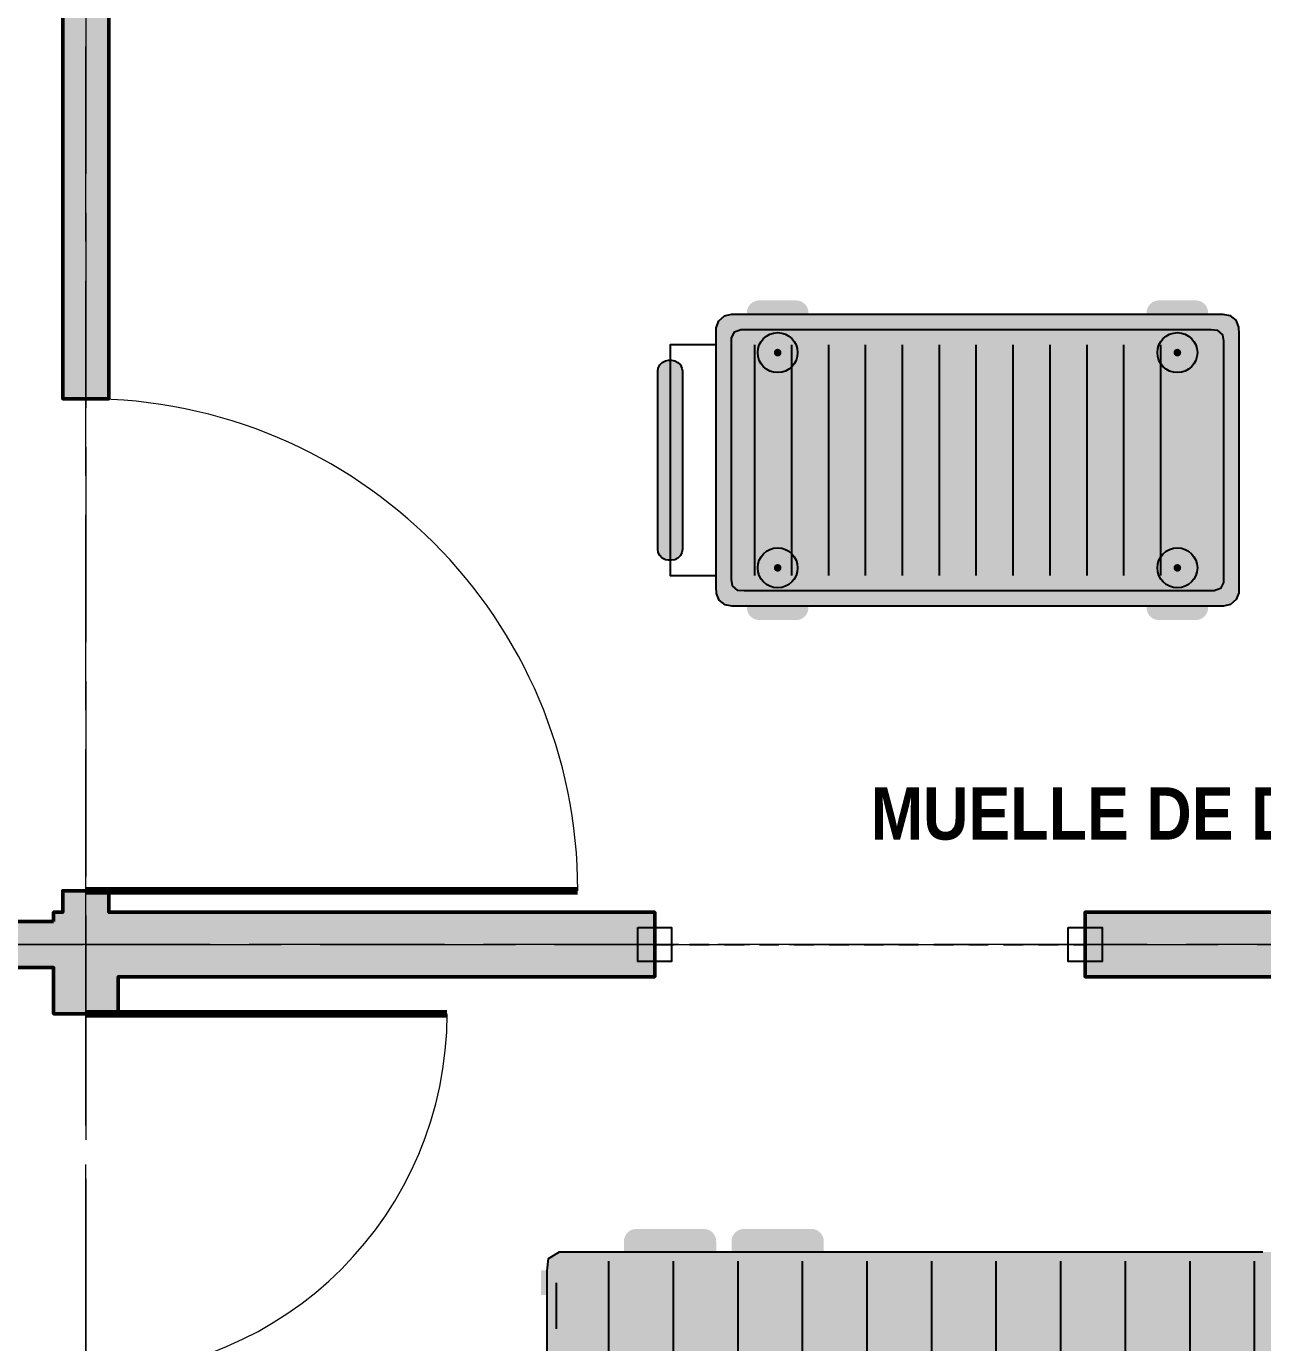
# Model space of a CAD drawing. Header units: metres. Extents: x 0 to 115, y 0 to 64.
# Drawn here: x 99.91 to 107.95, y 31.76 to 40.32 of the extents above; entities that cross this region are included whole.
import ezdxf

# ---------------------------------------------------------------- set-up
doc = ezdxf.new("R2010")
doc.units = ezdxf.units.M
doc.linetypes.add('DASHED', pattern=[1.524, 1.27, -0.254])
doc.layers.add('A-AREA', color=8, linetype='DASHED', lineweight=13, plot=False)
for name, color, linetype, lineweight in [('A-MURO', 7, 'Continuous', 50), ('A-PUERTA', 41, 'Continuous', 25), ('G-ETIQUETA', 4, 'Continuous', 18), ('G-TEXTO', 7, 'Continuous', 18), ('M-EQUIPO', 7, 'Continuous', 25), ('M-EQUIPO-RELLENO', 8, 'Continuous', 0)]:
    doc.layers.add(name, color=color, linetype=linetype, lineweight=lineweight)
doc.layers.add('A-MURO-RELLENO', color=8, linetype='Continuous', lineweight=0, true_color=0x8d949b)
doc.styles.add('PLANO', font='arial.ttf')
doc.styles.add('PLANO_N', font='arialbd.ttf')

# ---------------------------------------------------------------- blocks, each defined once
blk = doc.blocks.new('EQ_carro-pt')
at = {"layer": 'M-EQUIPO-RELLENO', "true_color": 0x2a2f35}
h = blk.add_hatch(color=7, dxfattribs=at)
h.dxf.hatch_style = 1
h.paths.add_polyline_path([(-1.22, 1.04), (-1.2002, 1.04), (-1.1803, 1.04), (-1.1605, 1.04), (-1.1406, 1.04), (-1.1208, 1.04), (-1.1009, 1.04), (-1.0811, 1.04), (-1.0612, 1.04), (-1.0414, 1.04), (-1.0215, 1.04), (-1.0017, 1.04), (-0.9818, 1.04), (-0.9614, 1.0378), (-0.9407, 1.0297), (-0.9225, 1.0156), (-0.9091, 0.997), (-0.9017, 0.9762), (-0.9, 0.9559), (-0.9001, 0.936), (-0.9039, 0.9152), (-0.9138, 0.895), (-0.9295, 0.878), (-0.949, 0.8662), (-0.9699, 0.8606), (-0.9899, 0.86), (-1.0098, 0.86), (-1.0296, 0.86), (-1.0495, 0.86), (-1.0693, 0.86), (-1.0892, 0.86), (-1.109, 0.86), (-1.1289, 0.86), (-1.1487, 0.86), (-1.1686, 0.86), (-1.1884, 0.86), (-1.2083, 0.86), (-1.2283, 0.8604), (-1.2491, 0.8655), (-1.2689, 0.8767), (-1.2849, 0.8933), (-1.2954, 0.9133), (-1.2998, 0.9341), (-1.3, 0.954), (-1.2987, 0.9743), (-1.2919, 0.9951), (-1.279, 1.0141), (-1.2611, 1.0286), (-1.2406, 1.0373)])
h = blk.add_hatch(color=7, dxfattribs=at)
h.dxf.hatch_style = 1
h.paths.add_polyline_path([(1.38, 1.04), (1.3998, 1.04), (1.4197, 1.04), (1.4395, 1.04), (1.4594, 1.04), (1.4792, 1.04), (1.4991, 1.04), (1.5189, 1.04), (1.5388, 1.04), (1.5586, 1.04), (1.5785, 1.04), (1.5983, 1.04), (1.6182, 1.04), (1.6386, 1.0378), (1.6593, 1.0297), (1.6775, 1.0156), (1.6909, 0.997), (1.6983, 0.9762), (1.7, 0.9559), (1.6999, 0.936), (1.6961, 0.9152), (1.6862, 0.895), (1.6705, 0.878), (1.651, 0.8662), (1.6301, 0.8606), (1.6101, 0.86), (1.5902, 0.86), (1.5704, 0.86), (1.5505, 0.86), (1.5307, 0.86), (1.5108, 0.86), (1.491, 0.86), (1.4711, 0.86), (1.4513, 0.86), (1.4314, 0.86), (1.4116, 0.86), (1.3917, 0.86), (1.3717, 0.8604), (1.3509, 0.8655), (1.3311, 0.8767), (1.3151, 0.8933), (1.3046, 0.9133), (1.3002, 0.9341), (1.3, 0.954), (1.3013, 0.9743), (1.3081, 0.9951), (1.321, 1.0141), (1.3389, 1.0286), (1.3594, 1.0373)])
at = {"layer": 'M-EQUIPO-RELLENO', "true_color": 0xdfe4e9}
h = blk.add_hatch(color=7, dxfattribs=at)
h.dxf.hatch_style = 1
h.paths.add_polyline_path([(-1.4, 0.95), (-1.3568, 0.95), (-1.3136, 0.95), (-1.2704, 0.95), (-1.2272, 0.95), (-1.184, 0.95), (-1.1409, 0.95), (-1.0977, 0.95), (-1.0545, 0.95), (-1.0113, 0.95), (-0.9681, 0.95), (-0.9249, 0.95), (-0.8817, 0.95), (-0.8385, 0.95), (-0.7953, 0.95), (-0.7521, 0.95), (-0.709, 0.95), (-0.6658, 0.95), (-0.6226, 0.95), (-0.5794, 0.95), (-0.5362, 0.95), (-0.493, 0.95), (-0.4498, 0.95), (-0.4066, 0.95), (-0.3634, 0.95), (-0.3202, 0.95), (-0.2771, 0.95), (-0.2339, 0.95), (-0.1907, 0.95), (-0.1475, 0.95), (-0.1043, 0.95), (-0.0611, 0.95), (-0.0179, 0.95), (0.0253, 0.95), (0.0685, 0.95), (0.1117, 0.95), (0.1549, 0.95), (0.198, 0.95), (0.2412, 0.95), (0.2844, 0.95), (0.3276, 0.95), (0.3708, 0.95), (0.414, 0.95), (0.4572, 0.95), (0.5004, 0.95), (0.5436, 0.95), (0.5868, 0.95), (0.6299, 0.95), (0.6731, 0.95), (0.7163, 0.95), (0.7595, 0.95), (0.8027, 0.95), (0.8459, 0.95), (0.8891, 0.95), (0.9323, 0.95), (0.9755, 0.95), (1.0187, 0.95), (1.0619, 0.95), (1.105, 0.95), (1.1482, 0.95), (1.1914, 0.95), (1.2346, 0.95), (1.2778, 0.95), (1.321, 0.95), (1.3642, 0.95), (1.4074, 0.95), (1.4506, 0.95), (1.4938, 0.95), (1.5369, 0.95), (1.5801, 0.95), (1.6233, 0.95), (1.6665, 0.95), (1.7097, 0.95), (1.7529, 0.95), (1.7961, 0.95), (1.8409, 0.9413), (1.8797, 0.9103), (1.8987, 0.8662), (1.9, 0.8226), (1.9, 0.7794), (1.9, 0.7362), (1.9, 0.693), (1.9, 0.6498), (1.9, 0.6066), (1.9, 0.5634), (1.9, 0.5202), (1.9, 0.4771), (1.9, 0.4339), (1.9, 0.3907), (1.9, 0.3475), (1.9, 0.3043), (1.9, 0.2611), (1.9, 0.2179), (1.9, 0.1747), (1.9, 0.1315), (1.9, 0.0883), (1.9, 0.0451), (1.9, 0.002), (1.9, -0.0412), (1.9, -0.0844), (1.9, -0.1276), (1.9, -0.1708), (1.9, -0.214), (1.9, -0.2572), (1.9, -0.3004), (1.9, -0.3436), (1.9, -0.3868), (1.9, -0.4299), (1.9, -0.4731), (1.9, -0.5163), (1.9, -0.5595), (1.9, -0.6027), (1.9, -0.6459), (1.9, -0.6891), (1.9, -0.7323), (1.9, -0.7755), (1.9, -0.8187), (1.8993, -0.8621), (1.8824, -0.9067), (1.8449, -0.9393), (1.8, -0.95), (1.7568, -0.95), (1.7136, -0.95), (1.6704, -0.95), (1.6272, -0.95), (1.584, -0.95), (1.5409, -0.95), (1.4977, -0.95), (1.4545, -0.95), (1.4113, -0.95), (1.3681, -0.95), (1.3249, -0.95), (1.2817, -0.95), (1.2385, -0.95), (1.1953, -0.95), (1.1521, -0.95), (1.109, -0.95), (1.0658, -0.95), (1.0226, -0.95), (0.9794, -0.95), (0.9362, -0.95), (0.893, -0.95), (0.8498, -0.95), (0.8066, -0.95), (0.7634, -0.95), (0.7202, -0.95), (0.6771, -0.95), (0.6339, -0.95), (0.5907, -0.95), (0.5475, -0.95), (0.5043, -0.95), (0.4611, -0.95), (0.4179, -0.95), (0.3747, -0.95), (0.3315, -0.95), (0.2883, -0.95), (0.2451, -0.95), (0.202, -0.95), (0.1588, -0.95), (0.1156, -0.95), (0.0724, -0.95), (0.0292, -0.95), (-0.014, -0.95), (-0.0572, -0.95), (-0.1004, -0.95), (-0.1436, -0.95), (-0.1868, -0.95), (-0.2299, -0.95), (-0.2731, -0.95), (-0.3163, -0.95), (-0.3595, -0.95), (-0.4027, -0.95), (-0.4459, -0.95), (-0.4891, -0.95), (-0.5323, -0.95), (-0.5755, -0.95), (-0.6187, -0.95), (-0.6619, -0.95), (-0.705, -0.95), (-0.7482, -0.95), (-0.7914, -0.95), (-0.8346, -0.95), (-0.8778, -0.95), (-0.921, -0.95), (-0.9642, -0.95), (-1.0074, -0.95), (-1.0506, -0.95), (-1.0938, -0.95), (-1.1369, -0.95), (-1.1801, -0.95), (-1.2233, -0.95), (-1.2665, -0.95), (-1.3097, -0.95), (-1.3529, -0.95), (-1.3961, -0.95), (-1.4409, -0.9413), (-1.4797, -0.9104), (-1.4987, -0.8662), (-1.5, -0.8226), (-1.5, -0.7794), (-1.5, -0.7362), (-1.5, -0.693), (-1.5, -0.6498), (-1.5, -0.6066), (-1.5, -0.5634), (-1.5, -0.5202), (-1.5, -0.4771), (-1.5, -0.4339), (-1.5, -0.3907), (-1.5, -0.3475), (-1.5, -0.3043), (-1.5, -0.2611), (-1.5, -0.2179), (-1.5, -0.1747), (-1.5, -0.1315), (-1.5, -0.0883), (-1.5, -0.0451), (-1.5, -0.002), (-1.5, 0.0412), (-1.5, 0.0844), (-1.5, 0.1276), (-1.5, 0.1708), (-1.5, 0.214), (-1.5, 0.2572), (-1.5, 0.3004), (-1.5, 0.3436), (-1.5, 0.3868), (-1.5, 0.4299), (-1.5, 0.4731), (-1.5, 0.5163), (-1.5, 0.5595), (-1.5, 0.6027), (-1.5, 0.6459), (-1.5, 0.6891), (-1.5, 0.7323), (-1.5, 0.7755), (-1.5, 0.8187), (-1.4993, 0.8621), (-1.4824, 0.9067), (-1.4449, 0.9393)])
at = {"layer": 'M-EQUIPO-RELLENO', "true_color": 0x4b5563}
h = blk.add_hatch(color=7, dxfattribs=at)
h.dxf.hatch_style = 1
edge = h.paths.add_edge_path()
edge.add_arc((-1.1, 0.7), 0.025, 0, 360)
h = blk.add_hatch(color=7, dxfattribs=at)
h.dxf.hatch_style = 1
edge = h.paths.add_edge_path()
edge.add_arc((1.5, 0.7), 0.025, 0, 360)
at = {"layer": 'M-EQUIPO-RELLENO', "true_color": 0x3a7bd5}
h = blk.add_hatch(color=7, dxfattribs=at)
h.dxf.hatch_style = 1
h.paths.add_polyline_path([(-1.81, 0.65), (-1.79, 0.65), (-1.7693, 0.6469), (-1.749, 0.6368), (-1.7327, 0.6202), (-1.7229, 0.5999), (-1.72, 0.5792), (-1.72, 0.5592), (-1.72, 0.5392), (-1.72, 0.5193), (-1.72, 0.4993), (-1.72, 0.4793), (-1.72, 0.4593), (-1.72, 0.4394), (-1.72, 0.4194), (-1.72, 0.3994), (-1.72, 0.3795), (-1.72, 0.3595), (-1.72, 0.3395), (-1.72, 0.3195), (-1.72, 0.2996), (-1.72, 0.2796), (-1.72, 0.2596), (-1.72, 0.2397), (-1.72, 0.2197), (-1.72, 0.1997), (-1.72, 0.1798), (-1.72, 0.1598), (-1.72, 0.1398), (-1.72, 0.1198), (-1.72, 0.0999), (-1.72, 0.0799), (-1.72, 0.0599), (-1.72, 0.04), (-1.72, 0.02), (-1.72, 0), (-1.72, -0.02), (-1.72, -0.0399), (-1.72, -0.0599), (-1.72, -0.0799), (-1.72, -0.0998), (-1.72, -0.1198), (-1.72, -0.1398), (-1.72, -0.1598), (-1.72, -0.1797), (-1.72, -0.1997), (-1.72, -0.2197), (-1.72, -0.2396), (-1.72, -0.2596), (-1.72, -0.2796), (-1.72, -0.2995), (-1.72, -0.3195), (-1.72, -0.3395), (-1.72, -0.3595), (-1.72, -0.3794), (-1.72, -0.3994), (-1.72, -0.4194), (-1.72, -0.4393), (-1.72, -0.4593), (-1.72, -0.4793), (-1.72, -0.4993), (-1.72, -0.5192), (-1.72, -0.5392), (-1.72, -0.5592), (-1.72, -0.5791), (-1.7229, -0.5998), (-1.7327, -0.6202), (-1.749, -0.6367), (-1.7693, -0.6469), (-1.79, -0.65), (-1.81, -0.65), (-1.8307, -0.6469), (-1.851, -0.6368), (-1.8673, -0.6202), (-1.8771, -0.5999), (-1.88, -0.5792), (-1.88, -0.5592), (-1.88, -0.5392), (-1.88, -0.5193), (-1.88, -0.4993), (-1.88, -0.4793), (-1.88, -0.4593), (-1.88, -0.4394), (-1.88, -0.4194), (-1.88, -0.3994), (-1.88, -0.3795), (-1.88, -0.3595), (-1.88, -0.3395), (-1.88, -0.3195), (-1.88, -0.2996), (-1.88, -0.2796), (-1.88, -0.2596), (-1.88, -0.2397), (-1.88, -0.2197), (-1.88, -0.1997), (-1.88, -0.1798), (-1.88, -0.1598), (-1.88, -0.1398), (-1.88, -0.1198), (-1.88, -0.0999), (-1.88, -0.0799), (-1.88, -0.0599), (-1.88, -0.04), (-1.88, -0.02), (-1.88, 0), (-1.88, 0.02), (-1.88, 0.0399), (-1.88, 0.0599), (-1.88, 0.0799), (-1.88, 0.0998), (-1.88, 0.1198), (-1.88, 0.1398), (-1.88, 0.1598), (-1.88, 0.1797), (-1.88, 0.1997), (-1.88, 0.2197), (-1.88, 0.2396), (-1.88, 0.2596), (-1.88, 0.2796), (-1.88, 0.2995), (-1.88, 0.3195), (-1.88, 0.3395), (-1.88, 0.3595), (-1.88, 0.3794), (-1.88, 0.3994), (-1.88, 0.4194), (-1.88, 0.4393), (-1.88, 0.4593), (-1.88, 0.4793), (-1.88, 0.4993), (-1.88, 0.5192), (-1.88, 0.5392), (-1.88, 0.5592), (-1.88, 0.5791), (-1.8771, 0.5998), (-1.8673, 0.6202), (-1.851, 0.6367), (-1.8307, 0.6469)])
at = {"layer": 'M-EQUIPO-RELLENO', "true_color": 0x4b5563}
h = blk.add_hatch(color=7, dxfattribs=at)
h.dxf.hatch_style = 1
edge = h.paths.add_edge_path()
edge.add_arc((-1.1, -0.7), 0.025, 0, 360)
h = blk.add_hatch(color=7, dxfattribs=at)
h.dxf.hatch_style = 1
edge = h.paths.add_edge_path()
edge.add_arc((1.5, -0.7), 0.025, 0, 360)
at = {"layer": 'M-EQUIPO-RELLENO', "true_color": 0x2a2f35}
h = blk.add_hatch(color=7, dxfattribs=at)
h.dxf.hatch_style = 1
h.paths.add_polyline_path([(-1.22, -0.86), (-1.2002, -0.86), (-1.1803, -0.86), (-1.1605, -0.86), (-1.1406, -0.86), (-1.1208, -0.86), (-1.1009, -0.86), (-1.0811, -0.86), (-1.0612, -0.86), (-1.0414, -0.86), (-1.0215, -0.86), (-1.0017, -0.86), (-0.9818, -0.86), (-0.9614, -0.8622), (-0.9407, -0.8703), (-0.9225, -0.8844), (-0.9091, -0.903), (-0.9017, -0.9238), (-0.9, -0.9441), (-0.9001, -0.964), (-0.9039, -0.9848), (-0.9138, -1.005), (-0.9295, -1.022), (-0.949, -1.0338), (-0.9699, -1.0394), (-0.9899, -1.04), (-1.0098, -1.04), (-1.0296, -1.04), (-1.0495, -1.04), (-1.0693, -1.04), (-1.0892, -1.04), (-1.109, -1.04), (-1.1289, -1.04), (-1.1487, -1.04), (-1.1686, -1.04), (-1.1884, -1.04), (-1.2083, -1.04), (-1.2283, -1.0396), (-1.2491, -1.0345), (-1.2689, -1.0233), (-1.2849, -1.0067), (-1.2954, -0.9867), (-1.2998, -0.9659), (-1.3, -0.946), (-1.2987, -0.9257), (-1.2919, -0.9049), (-1.279, -0.8859), (-1.2611, -0.8714), (-1.2406, -0.8627)])
h = blk.add_hatch(color=7, dxfattribs=at)
h.dxf.hatch_style = 1
h.paths.add_polyline_path([(1.38, -0.86), (1.3998, -0.86), (1.4197, -0.86), (1.4395, -0.86), (1.4594, -0.86), (1.4792, -0.86), (1.4991, -0.86), (1.5189, -0.86), (1.5388, -0.86), (1.5586, -0.86), (1.5785, -0.86), (1.5983, -0.86), (1.6182, -0.86), (1.6386, -0.8622), (1.6593, -0.8703), (1.6775, -0.8844), (1.6909, -0.903), (1.6983, -0.9238), (1.7, -0.9441), (1.6999, -0.964), (1.6961, -0.9848), (1.6862, -1.005), (1.6705, -1.022), (1.651, -1.0338), (1.6301, -1.0394), (1.6101, -1.04), (1.5902, -1.04), (1.5704, -1.04), (1.5505, -1.04), (1.5307, -1.04), (1.5108, -1.04), (1.491, -1.04), (1.4711, -1.04), (1.4513, -1.04), (1.4314, -1.04), (1.4116, -1.04), (1.3917, -1.04), (1.3717, -1.0396), (1.3509, -1.0345), (1.3311, -1.0233), (1.3151, -1.0067), (1.3046, -0.9867), (1.3002, -0.9659), (1.3, -0.946), (1.3013, -0.9257), (1.3081, -0.9049), (1.321, -0.8859), (1.3389, -0.8714), (1.3594, -0.8627)])
at = {"layer": 'M-EQUIPO'}
for points in [[(-1.4, 0.95), (-1.3568, 0.95), (-1.3136, 0.95), (-1.2704, 0.95), (-1.2272, 0.95), (-1.184, 0.95), (-1.1409, 0.95), (-1.0977, 0.95), (-1.0545, 0.95), (-1.0113, 0.95), (-0.9681, 0.95), (-0.9249, 0.95), (-0.8817, 0.95), (-0.8385, 0.95), (-0.7953, 0.95), (-0.7521, 0.95), (-0.709, 0.95), (-0.6658, 0.95), (-0.6226, 0.95), (-0.5794, 0.95), (-0.5362, 0.95), (-0.493, 0.95), (-0.4498, 0.95), (-0.4066, 0.95), (-0.3634, 0.95), (-0.3202, 0.95), (-0.2771, 0.95), (-0.2339, 0.95), (-0.1907, 0.95), (-0.1475, 0.95), (-0.1043, 0.95), (-0.0611, 0.95), (-0.0179, 0.95), (0.0253, 0.95), (0.0685, 0.95), (0.1117, 0.95), (0.1549, 0.95), (0.198, 0.95), (0.2412, 0.95), (0.2844, 0.95), (0.3276, 0.95), (0.3708, 0.95), (0.414, 0.95), (0.4572, 0.95), (0.5004, 0.95), (0.5436, 0.95), (0.5868, 0.95), (0.6299, 0.95), (0.6731, 0.95), (0.7163, 0.95), (0.7595, 0.95), (0.8027, 0.95), (0.8459, 0.95), (0.8891, 0.95), (0.9323, 0.95), (0.9755, 0.95), (1.0187, 0.95), (1.0619, 0.95), (1.105, 0.95), (1.1482, 0.95), (1.1914, 0.95), (1.2346, 0.95), (1.2778, 0.95), (1.321, 0.95), (1.3642, 0.95), (1.4074, 0.95), (1.4506, 0.95), (1.4938, 0.95), (1.5369, 0.95), (1.5801, 0.95), (1.6233, 0.95), (1.6665, 0.95), (1.7097, 0.95), (1.7529, 0.95), (1.7961, 0.95), (1.8409, 0.9413), (1.8797, 0.9103), (1.8987, 0.8662), (1.9, 0.8226), (1.9, 0.7794), (1.9, 0.7362), (1.9, 0.693), (1.9, 0.6498), (1.9, 0.6066), (1.9, 0.5634), (1.9, 0.5202), (1.9, 0.4771), (1.9, 0.4339), (1.9, 0.3907), (1.9, 0.3475), (1.9, 0.3043), (1.9, 0.2611), (1.9, 0.2179), (1.9, 0.1747), (1.9, 0.1315), (1.9, 0.0883), (1.9, 0.0451), (1.9, 0.002), (1.9, -0.0412), (1.9, -0.0844), (1.9, -0.1276), (1.9, -0.1708), (1.9, -0.214), (1.9, -0.2572), (1.9, -0.3004), (1.9, -0.3436), (1.9, -0.3868), (1.9, -0.4299), (1.9, -0.4731), (1.9, -0.5163), (1.9, -0.5595), (1.9, -0.6027), (1.9, -0.6459), (1.9, -0.6891), (1.9, -0.7323), (1.9, -0.7755), (1.9, -0.8187), (1.8993, -0.8621), (1.8824, -0.9067), (1.8449, -0.9393), (1.8, -0.95), (1.7568, -0.95), (1.7136, -0.95), (1.6704, -0.95), (1.6272, -0.95), (1.584, -0.95), (1.5409, -0.95), (1.4977, -0.95), (1.4545, -0.95), (1.4113, -0.95), (1.3681, -0.95), (1.3249, -0.95), (1.2817, -0.95), (1.2385, -0.95), (1.1953, -0.95), (1.1521, -0.95), (1.109, -0.95), (1.0658, -0.95), (1.0226, -0.95), (0.9794, -0.95), (0.9362, -0.95), (0.893, -0.95), (0.8498, -0.95), (0.8066, -0.95), (0.7634, -0.95), (0.7202, -0.95), (0.6771, -0.95), (0.6339, -0.95), (0.5907, -0.95), (0.5475, -0.95), (0.5043, -0.95), (0.4611, -0.95), (0.4179, -0.95), (0.3747, -0.95), (0.3315, -0.95), (0.2883, -0.95), (0.2451, -0.95), (0.202, -0.95), (0.1588, -0.95), (0.1156, -0.95), (0.0724, -0.95), (0.0292, -0.95), (-0.014, -0.95), (-0.0572, -0.95), (-0.1004, -0.95), (-0.1436, -0.95), (-0.1868, -0.95), (-0.2299, -0.95), (-0.2731, -0.95), (-0.3163, -0.95), (-0.3595, -0.95), (-0.4027, -0.95), (-0.4459, -0.95), (-0.4891, -0.95), (-0.5323, -0.95), (-0.5755, -0.95), (-0.6187, -0.95), (-0.6619, -0.95), (-0.705, -0.95), (-0.7482, -0.95), (-0.7914, -0.95), (-0.8346, -0.95), (-0.8778, -0.95), (-0.921, -0.95), (-0.9642, -0.95), (-1.0074, -0.95), (-1.0506, -0.95), (-1.0938, -0.95), (-1.1369, -0.95), (-1.1801, -0.95), (-1.2233, -0.95), (-1.2665, -0.95), (-1.3097, -0.95), (-1.3529, -0.95), (-1.3961, -0.95), (-1.4409, -0.9413), (-1.4797, -0.9104), (-1.4987, -0.8662), (-1.5, -0.8226), (-1.5, -0.7794), (-1.5, -0.7362), (-1.5, -0.693), (-1.5, -0.6498), (-1.5, -0.6066), (-1.5, -0.5634), (-1.5, -0.5202), (-1.5, -0.4771), (-1.5, -0.4339), (-1.5, -0.3907), (-1.5, -0.3475), (-1.5, -0.3043), (-1.5, -0.2611), (-1.5, -0.2179), (-1.5, -0.1747), (-1.5, -0.1315), (-1.5, -0.0883), (-1.5, -0.0451), (-1.5, -0.002), (-1.5, 0.0412), (-1.5, 0.0844), (-1.5, 0.1276), (-1.5, 0.1708), (-1.5, 0.214), (-1.5, 0.2572), (-1.5, 0.3004), (-1.5, 0.3436), (-1.5, 0.3868), (-1.5, 0.4299), (-1.5, 0.4731), (-1.5, 0.5163), (-1.5, 0.5595), (-1.5, 0.6027), (-1.5, 0.6459), (-1.5, 0.6891), (-1.5, 0.7323), (-1.5, 0.7755), (-1.5, 0.8187), (-1.4993, 0.8621), (-1.4824, 0.9067), (-1.4449, 0.9393)], [(-1.81, 0.65), (-1.79, 0.65), (-1.7693, 0.6469), (-1.749, 0.6368), (-1.7327, 0.6202), (-1.7229, 0.5999), (-1.72, 0.5792), (-1.72, 0.5592), (-1.72, 0.5392), (-1.72, 0.5193), (-1.72, 0.4993), (-1.72, 0.4793), (-1.72, 0.4593), (-1.72, 0.4394), (-1.72, 0.4194), (-1.72, 0.3994), (-1.72, 0.3795), (-1.72, 0.3595), (-1.72, 0.3395), (-1.72, 0.3195), (-1.72, 0.2996), (-1.72, 0.2796), (-1.72, 0.2596), (-1.72, 0.2397), (-1.72, 0.2197), (-1.72, 0.1997), (-1.72, 0.1798), (-1.72, 0.1598), (-1.72, 0.1398), (-1.72, 0.1198), (-1.72, 0.0999), (-1.72, 0.0799), (-1.72, 0.0599), (-1.72, 0.04), (-1.72, 0.02), (-1.72, 0), (-1.72, -0.02), (-1.72, -0.0399), (-1.72, -0.0599), (-1.72, -0.0799), (-1.72, -0.0998), (-1.72, -0.1198), (-1.72, -0.1398), (-1.72, -0.1598), (-1.72, -0.1797), (-1.72, -0.1997), (-1.72, -0.2197), (-1.72, -0.2396), (-1.72, -0.2596), (-1.72, -0.2796), (-1.72, -0.2995), (-1.72, -0.3195), (-1.72, -0.3395), (-1.72, -0.3595), (-1.72, -0.3794), (-1.72, -0.3994), (-1.72, -0.4194), (-1.72, -0.4393), (-1.72, -0.4593), (-1.72, -0.4793), (-1.72, -0.4993), (-1.72, -0.5192), (-1.72, -0.5392), (-1.72, -0.5592), (-1.72, -0.5791), (-1.7229, -0.5998), (-1.7327, -0.6202), (-1.749, -0.6367), (-1.7693, -0.6469), (-1.79, -0.65), (-1.81, -0.65), (-1.8307, -0.6469), (-1.851, -0.6368), (-1.8673, -0.6202), (-1.8771, -0.5999), (-1.88, -0.5792), (-1.88, -0.5592), (-1.88, -0.5392), (-1.88, -0.5193), (-1.88, -0.4993), (-1.88, -0.4793), (-1.88, -0.4593), (-1.88, -0.4394), (-1.88, -0.4194), (-1.88, -0.3994), (-1.88, -0.3795), (-1.88, -0.3595), (-1.88, -0.3395), (-1.88, -0.3195), (-1.88, -0.2996), (-1.88, -0.2796), (-1.88, -0.2596), (-1.88, -0.2397), (-1.88, -0.2197), (-1.88, -0.1997), (-1.88, -0.1798), (-1.88, -0.1598), (-1.88, -0.1398), (-1.88, -0.1198), (-1.88, -0.0999), (-1.88, -0.0799), (-1.88, -0.0599), (-1.88, -0.04), (-1.88, -0.02), (-1.88, 0), (-1.88, 0.02), (-1.88, 0.0399), (-1.88, 0.0599), (-1.88, 0.0799), (-1.88, 0.0998), (-1.88, 0.1198), (-1.88, 0.1398), (-1.88, 0.1598), (-1.88, 0.1797), (-1.88, 0.1997), (-1.88, 0.2197), (-1.88, 0.2396), (-1.88, 0.2596), (-1.88, 0.2796), (-1.88, 0.2995), (-1.88, 0.3195), (-1.88, 0.3395), (-1.88, 0.3595), (-1.88, 0.3794), (-1.88, 0.3994), (-1.88, 0.4194), (-1.88, 0.4393), (-1.88, 0.4593), (-1.88, 0.4793), (-1.88, 0.4993), (-1.88, 0.5192), (-1.88, 0.5392), (-1.88, 0.5592), (-1.88, 0.5791), (-1.8771, 0.5998), (-1.8673, 0.6202), (-1.851, 0.6367), (-1.8307, 0.6469)]]:
    blk.add_lwpolyline(points, close=True, dxfattribs=at)
at = {"layer": 'M-EQUIPO', "true_color": 0x7a858f}
blk.add_lwpolyline([(-1.34, 0.85), (-1.2998, 0.85), (-1.2595, 0.85), (-1.2193, 0.85), (-1.179, 0.85), (-1.1388, 0.85), (-1.0985, 0.85), (-1.0583, 0.85), (-1.018, 0.85), (-0.9778, 0.85), (-0.9375, 0.85), (-0.8973, 0.85), (-0.857, 0.85), (-0.8168, 0.85), (-0.7765, 0.85), (-0.7363, 0.85), (-0.696, 0.85), (-0.6558, 0.85), (-0.6155, 0.85), (-0.5753, 0.85), (-0.535, 0.85), (-0.4948, 0.85), (-0.4546, 0.85), (-0.4143, 0.85), (-0.3741, 0.85), (-0.3338, 0.85), (-0.2936, 0.85), (-0.2533, 0.85), (-0.2131, 0.85), (-0.1728, 0.85), (-0.1326, 0.85), (-0.0923, 0.85), (-0.0521, 0.85), (-0.0118, 0.85), (0.0284, 0.85), (0.0687, 0.85), (0.1089, 0.85), (0.1492, 0.85), (0.1894, 0.85), (0.2297, 0.85), (0.2699, 0.85), (0.3101, 0.85), (0.3504, 0.85), (0.3906, 0.85), (0.4309, 0.85), (0.4711, 0.85), (0.5114, 0.85), (0.5516, 0.85), (0.5919, 0.85), (0.6321, 0.85), (0.6724, 0.85), (0.7126, 0.85), (0.7529, 0.85), (0.7931, 0.85), (0.8334, 0.85), (0.8736, 0.85), (0.9139, 0.85), (0.9541, 0.85), (0.9944, 0.85), (1.0346, 0.85), (1.0749, 0.85), (1.1151, 0.85), (1.1553, 0.85), (1.1956, 0.85), (1.2358, 0.85), (1.2761, 0.85), (1.3163, 0.85), (1.3566, 0.85), (1.3968, 0.85), (1.4371, 0.85), (1.4773, 0.85), (1.5176, 0.85), (1.5578, 0.85), (1.5981, 0.85), (1.6383, 0.85), (1.6786, 0.85), (1.7188, 0.85), (1.7598, 0.8466), (1.7938, 0.8166), (1.8, 0.7753), (1.8, 0.735), (1.8, 0.6948), (1.8, 0.6546), (1.8, 0.6143), (1.8, 0.5741), (1.8, 0.5338), (1.8, 0.4936), (1.8, 0.4533), (1.8, 0.4131), (1.8, 0.3728), (1.8, 0.3326), (1.8, 0.2923), (1.8, 0.2521), (1.8, 0.2118), (1.8, 0.1716), (1.8, 0.1313), (1.8, 0.0911), (1.8, 0.0508), (1.8, 0.0106), (1.8, -0.0297), (1.8, -0.0699), (1.8, -0.1101), (1.8, -0.1504), (1.8, -0.1906), (1.8, -0.2309), (1.8, -0.2711), (1.8, -0.3114), (1.8, -0.3516), (1.8, -0.3919), (1.8, -0.4321), (1.8, -0.4724), (1.8, -0.5126), (1.8, -0.5529), (1.8, -0.5931), (1.8, -0.6334), (1.8, -0.6736), (1.8, -0.7139), (1.8, -0.7541), (1.7998, -0.7944), (1.7806, -0.8342), (1.74, -0.85), (1.6998, -0.85), (1.6595, -0.85), (1.6193, -0.85), (1.579, -0.85), (1.5388, -0.85), (1.4985, -0.85), (1.4583, -0.85), (1.418, -0.85), (1.3778, -0.85), (1.3375, -0.85), (1.2973, -0.85), (1.257, -0.85), (1.2168, -0.85), (1.1765, -0.85), (1.1363, -0.85), (1.096, -0.85), (1.0558, -0.85), (1.0155, -0.85), (0.9753, -0.85), (0.935, -0.85), (0.8948, -0.85), (0.8546, -0.85), (0.8143, -0.85), (0.7741, -0.85), (0.7338, -0.85), (0.6936, -0.85), (0.6533, -0.85), (0.6131, -0.85), (0.5728, -0.85), (0.5326, -0.85), (0.4923, -0.85), (0.4521, -0.85), (0.4118, -0.85), (0.3716, -0.85), (0.3313, -0.85), (0.2911, -0.85), (0.2508, -0.85), (0.2106, -0.85), (0.1703, -0.85), (0.1301, -0.85), (0.0899, -0.85), (0.0496, -0.85), (0.0094, -0.85), (-0.0309, -0.85), (-0.0711, -0.85), (-0.1114, -0.85), (-0.1516, -0.85), (-0.1919, -0.85), (-0.2321, -0.85), (-0.2724, -0.85), (-0.3126, -0.85), (-0.3529, -0.85), (-0.3931, -0.85), (-0.4334, -0.85), (-0.4736, -0.85), (-0.5139, -0.85), (-0.5541, -0.85), (-0.5944, -0.85), (-0.6346, -0.85), (-0.6749, -0.85), (-0.7151, -0.85), (-0.7553, -0.85), (-0.7956, -0.85), (-0.8358, -0.85), (-0.8761, -0.85), (-0.9163, -0.85), (-0.9566, -0.85), (-0.9968, -0.85), (-1.0371, -0.85), (-1.0773, -0.85), (-1.1176, -0.85), (-1.1578, -0.85), (-1.1981, -0.85), (-1.2383, -0.85), (-1.2786, -0.85), (-1.3188, -0.85), (-1.3598, -0.8466), (-1.3938, -0.8166), (-1.4, -0.7753), (-1.4, -0.735), (-1.4, -0.6948), (-1.4, -0.6546), (-1.4, -0.6143), (-1.4, -0.5741), (-1.4, -0.5338), (-1.4, -0.4936), (-1.4, -0.4533), (-1.4, -0.4131), (-1.4, -0.3728), (-1.4, -0.3326), (-1.4, -0.2923), (-1.4, -0.2521), (-1.4, -0.2118), (-1.4, -0.1716), (-1.4, -0.1313), (-1.4, -0.0911), (-1.4, -0.0508), (-1.4, -0.0106), (-1.4, 0.0297), (-1.4, 0.0699), (-1.4, 0.1101), (-1.4, 0.1504), (-1.4, 0.1906), (-1.4, 0.2309), (-1.4, 0.2711), (-1.4, 0.3114), (-1.4, 0.3516), (-1.4, 0.3919), (-1.4, 0.4321), (-1.4, 0.4724), (-1.4, 0.5126), (-1.4, 0.5529), (-1.4, 0.5931), (-1.4, 0.6334), (-1.4, 0.6736), (-1.4, 0.7139), (-1.4, 0.7541), (-1.3998, 0.7944), (-1.3806, 0.8342)], close=True, dxfattribs=at)
at = {"layer": 'M-EQUIPO'}
blk.add_lwpolyline([(-1.5, 0.75), (-1.8, 0.75), (-1.8, -0.75), (-1.5, -0.75)], dxfattribs=at)
at = {"layer": 'M-EQUIPO', "true_color": 0xa3adb6}
for points in [[(-1.25, 0.75), (-1.25, -0.75)], [(-1.01, 0.75), (-1.01, -0.75)], [(-0.77, 0.75), (-0.77, -0.75)], [(-0.53, 0.75), (-0.53, -0.75)], [(-0.29, 0.75), (-0.29, -0.75)], [(-0.05, 0.75), (-0.05, -0.75)], [(0.19, 0.75), (0.19, -0.75)], [(0.43, 0.75), (0.43, -0.75)], [(0.67, 0.75), (0.67, -0.75)], [(0.91, 0.75), (0.91, -0.75)], [(1.15, 0.75), (1.15, -0.75)], [(1.39, 0.75), (1.39, -0.75)]]:
    blk.add_lwpolyline(points, dxfattribs=at)
at = {"layer": 'M-EQUIPO', "ltscale": 0.15}
for centre in [(-1.1, 0.7), (1.5, 0.7), (-1.1, -0.7), (1.5, -0.7)]:
    blk.add_circle(centre, 0.13, dxfattribs=at)
at = {"layer": 'G-ETIQUETA', "style": 'PLANO', "flags": 1}
for tag, p in [('TAG', (0, 0)), ('NOMBRE', (0, -0.25)), ('AREA', (0, -0.5)), ('FUNCION', (0, -0.75)), ('CONFIANZA', (0, -1))]:
    blk.add_attdef(tag, p, '', height=0.15, dxfattribs=at)
blk = doc.blocks.new('EQ_camion')
at = {"layer": 'M-EQUIPO-RELLENO', "true_color": 0x23272b}
h = blk.add_hatch(color=7, dxfattribs=at)
h.dxf.hatch_style = 1
h.paths.add_polyline_path([(-4.02, 1.55), (-4.0001, 1.55), (-3.9802, 1.55), (-3.9603, 1.55), (-3.9404, 1.55), (-3.9205, 1.55), (-3.9006, 1.55), (-3.8807, 1.55), (-3.8608, 1.55), (-3.8409, 1.55), (-3.821, 1.55), (-3.8011, 1.55), (-3.7812, 1.55), (-3.7613, 1.55), (-3.7414, 1.55), (-3.7215, 1.55), (-3.7016, 1.55), (-3.6817, 1.55), (-3.6618, 1.55), (-3.6419, 1.55), (-3.622, 1.55), (-3.6021, 1.55), (-3.5822, 1.55), (-3.5617, 1.5479), (-3.541, 1.5399), (-3.5227, 1.5258), (-3.5092, 1.5072), (-3.5017, 1.4864), (-3.5, 1.466), (-3.5, 1.4461), (-3.5, 1.4262), (-3.5001, 1.4063), (-3.5039, 1.3855), (-3.5137, 1.3652), (-3.5294, 1.3481), (-3.5489, 1.3363), (-3.5698, 1.3306), (-3.5899, 1.33), (-3.6098, 1.33), (-3.6297, 1.33), (-3.6496, 1.33), (-3.6695, 1.33), (-3.6894, 1.33), (-3.7093, 1.33), (-3.7292, 1.33), (-3.7491, 1.33), (-3.769, 1.33), (-3.7889, 1.33), (-3.8088, 1.33), (-3.8287, 1.33), (-3.8486, 1.33), (-3.8685, 1.33), (-3.8884, 1.33), (-3.9083, 1.33), (-3.9282, 1.33), (-3.9481, 1.33), (-3.968, 1.33), (-3.9879, 1.33), (-4.0078, 1.33), (-4.0278, 1.3304), (-4.0487, 1.3353), (-4.0686, 1.3464), (-4.0848, 1.3631), (-4.0953, 1.3831), (-4.0998, 1.404), (-4.1, 1.424), (-4.1, 1.4439), (-4.1, 1.4637), (-4.0988, 1.484), (-4.092, 1.5049), (-4.0791, 1.5239), (-4.0612, 1.5386), (-4.0406, 1.5473)])
h = blk.add_hatch(color=7, dxfattribs=at)
h.dxf.hatch_style = 1
h.paths.add_polyline_path([(-3.32, 1.55), (-3.3001, 1.55), (-3.2802, 1.55), (-3.2603, 1.55), (-3.2404, 1.55), (-3.2205, 1.55), (-3.2006, 1.55), (-3.1807, 1.55), (-3.1608, 1.55), (-3.1409, 1.55), (-3.121, 1.55), (-3.1011, 1.55), (-3.0812, 1.55), (-3.0613, 1.55), (-3.0414, 1.55), (-3.0215, 1.55), (-3.0016, 1.55), (-2.9817, 1.55), (-2.9618, 1.55), (-2.9419, 1.55), (-2.922, 1.55), (-2.9021, 1.55), (-2.8822, 1.55), (-2.8617, 1.5479), (-2.841, 1.5399), (-2.8227, 1.5258), (-2.8092, 1.5072), (-2.8017, 1.4864), (-2.8, 1.466), (-2.8, 1.4461), (-2.8, 1.4262), (-2.8001, 1.4063), (-2.8039, 1.3855), (-2.8137, 1.3652), (-2.8294, 1.3481), (-2.8489, 1.3363), (-2.8698, 1.3306), (-2.8899, 1.33), (-2.9098, 1.33), (-2.9297, 1.33), (-2.9496, 1.33), (-2.9695, 1.33), (-2.9894, 1.33), (-3.0093, 1.33), (-3.0292, 1.33), (-3.0491, 1.33), (-3.069, 1.33), (-3.0889, 1.33), (-3.1088, 1.33), (-3.1287, 1.33), (-3.1486, 1.33), (-3.1685, 1.33), (-3.1884, 1.33), (-3.2083, 1.33), (-3.2282, 1.33), (-3.2481, 1.33), (-3.268, 1.33), (-3.2879, 1.33), (-3.3078, 1.33), (-3.3278, 1.3304), (-3.3487, 1.3353), (-3.3686, 1.3464), (-3.3848, 1.3631), (-3.3953, 1.3831), (-3.3998, 1.404), (-3.4, 1.424), (-3.4, 1.4439), (-3.4, 1.4637), (-3.3988, 1.484), (-3.392, 1.5049), (-3.3791, 1.5239), (-3.3612, 1.5386), (-3.3406, 1.5473)])
at = {"layer": 'M-EQUIPO-RELLENO', "true_color": 0xffffff}
h = blk.add_hatch(color=7, dxfattribs=at)
h.dxf.hatch_style = 1
h.paths.add_polyline_path([(-4.52, 1.4), (-4.4424, 1.4), (-4.3649, 1.4), (-4.2873, 1.4), (-4.2098, 1.4), (-4.1322, 1.4), (-4.0547, 1.4), (-3.9771, 1.4), (-3.8996, 1.4), (-3.822, 1.4), (-3.7445, 1.4), (-3.6669, 1.4), (-3.5894, 1.4), (-3.5118, 1.4), (-3.4343, 1.4), (-3.3567, 1.4), (-3.2792, 1.4), (-3.2016, 1.4), (-3.1241, 1.4), (-3.0465, 1.4), (-2.969, 1.4), (-2.8914, 1.4), (-2.8139, 1.4), (-2.7363, 1.4), (-2.6587, 1.4), (-2.5812, 1.4), (-2.5036, 1.4), (-2.4261, 1.4), (-2.3485, 1.4), (-2.271, 1.4), (-2.1934, 1.4), (-2.1159, 1.4), (-2.0383, 1.4), (-1.9608, 1.4), (-1.8832, 1.4), (-1.8057, 1.4), (-1.7281, 1.4), (-1.6506, 1.4), (-1.573, 1.4), (-1.4955, 1.4), (-1.4179, 1.4), (-1.3404, 1.4), (-1.2628, 1.4), (-1.1853, 1.4), (-1.1077, 1.4), (-1.0301, 1.4), (-0.9526, 1.4), (-0.875, 1.4), (-0.7975, 1.4), (-0.7199, 1.4), (-0.6424, 1.4), (-0.5648, 1.4), (-0.4873, 1.4), (-0.4097, 1.4), (-0.3322, 1.4), (-0.2546, 1.4), (-0.1771, 1.4), (-0.0995, 1.4), (-0.022, 1.4), (0.0556, 1.4), (0.1331, 1.4), (0.2107, 1.4), (0.2882, 1.4), (0.3658, 1.4), (0.4433, 1.4), (0.5209, 1.4), (0.5985, 1.4), (0.676, 1.4), (0.7536, 1.4), (0.8311, 1.4), (0.9087, 1.4), (0.9862, 1.4), (1.0638, 1.4), (1.1413, 1.4), (1.2189, 1.4), (1.2964, 1.4), (1.374, 1.4), (1.4515, 1.4), (1.5291, 1.4), (1.6066, 1.4), (1.6842, 1.4), (1.7617, 1.4), (1.8393, 1.4), (1.9168, 1.4), (1.9892, 1.3602), (2, 1.2812), (2, 1.2036), (2, 1.1261), (2, 1.0485), (2, 0.971), (2, 0.8934), (2, 0.8159), (2, 0.7383), (2, 0.6608), (2, 0.5832), (2, 0.5057), (2, 0.4281), (2, 0.3506), (2, 0.273), (2, 0.1955), (2, 0.1179), (2, 0.0404), (2, -0.0372), (2, -0.1147), (2, -0.1923), (2, -0.2699), (2, -0.3474), (2, -0.425), (2, -0.5025), (2, -0.5801), (2, -0.6576), (2, -0.7352), (2, -0.8127), (2, -0.8903), (2, -0.9678), (2, -1.0454), (2, -1.1229), (2, -1.2005), (2, -1.278), (1.9909, -1.357), (1.92, -1.4), (1.8424, -1.4), (1.7649, -1.4), (1.6873, -1.4), (1.6098, -1.4), (1.5322, -1.4), (1.4547, -1.4), (1.3771, -1.4), (1.2996, -1.4), (1.222, -1.4), (1.1445, -1.4), (1.0669, -1.4), (0.9894, -1.4), (0.9118, -1.4), (0.8343, -1.4), (0.7567, -1.4), (0.6792, -1.4), (0.6016, -1.4), (0.5241, -1.4), (0.4465, -1.4), (0.369, -1.4), (0.2914, -1.4), (0.2139, -1.4), (0.1363, -1.4), (0.0587, -1.4), (-0.0188, -1.4), (-0.0964, -1.4), (-0.1739, -1.4), (-0.2515, -1.4), (-0.329, -1.4), (-0.4066, -1.4), (-0.4841, -1.4), (-0.5617, -1.4), (-0.6392, -1.4), (-0.7168, -1.4), (-0.7943, -1.4), (-0.8719, -1.4), (-0.9494, -1.4), (-1.027, -1.4), (-1.1045, -1.4), (-1.1821, -1.4), (-1.2596, -1.4), (-1.3372, -1.4), (-1.4147, -1.4), (-1.4923, -1.4), (-1.5699, -1.4), (-1.6474, -1.4), (-1.725, -1.4), (-1.8025, -1.4), (-1.8801, -1.4), (-1.9576, -1.4), (-2.0352, -1.4), (-2.1127, -1.4), (-2.1903, -1.4), (-2.2678, -1.4), (-2.3454, -1.4), (-2.4229, -1.4), (-2.5005, -1.4), (-2.578, -1.4), (-2.6556, -1.4), (-2.7331, -1.4), (-2.8107, -1.4), (-2.8882, -1.4), (-2.9658, -1.4), (-3.0433, -1.4), (-3.1209, -1.4), (-3.1984, -1.4), (-3.276, -1.4), (-3.3536, -1.4), (-3.4311, -1.4), (-3.5087, -1.4), (-3.5862, -1.4), (-3.6638, -1.4), (-3.7413, -1.4), (-3.8189, -1.4), (-3.8964, -1.4), (-3.974, -1.4), (-4.0515, -1.4), (-4.1291, -1.4), (-4.2066, -1.4), (-4.2842, -1.4), (-4.3617, -1.4), (-4.4393, -1.4), (-4.5168, -1.4), (-4.5892, -1.3602), (-4.6, -1.2812), (-4.6, -1.2036), (-4.6, -1.1261), (-4.6, -1.0485), (-4.6, -0.971), (-4.6, -0.8934), (-4.6, -0.8159), (-4.6, -0.7383), (-4.6, -0.6608), (-4.6, -0.5832), (-4.6, -0.5057), (-4.6, -0.4281), (-4.6, -0.3506), (-4.6, -0.273), (-4.6, -0.1955), (-4.6, -0.1179), (-4.6, -0.0404), (-4.6, 0.0372), (-4.6, 0.1147), (-4.6, 0.1923), (-4.6, 0.2699), (-4.6, 0.3474), (-4.6, 0.425), (-4.6, 0.5025), (-4.6, 0.5801), (-4.6, 0.6576), (-4.6, 0.7352), (-4.6, 0.8127), (-4.6, 0.8903), (-4.6, 0.9678), (-4.6, 1.0454), (-4.6, 1.1229), (-4.6, 1.2005), (-4.6, 1.278), (-4.5909, 1.357)])
at = {"layer": 'M-EQUIPO-RELLENO', "true_color": 0xe67e22}
h = blk.add_hatch(color=7, dxfattribs=at)
h.dxf.hatch_style = 1
h.paths.add_polyline_path([(-4.64, 1.28), (-4.56, 1.28), (-4.56, 1.12), (-4.64, 1.12)])
at = {"layer": 'M-EQUIPO'}
blk.add_lwpolyline([(-4.6, 0.7352), (-4.6, 0.8127), (-4.6, 0.8903), (-4.6, 0.9678), (-4.6, 1.0454), (-4.6, 1.1229), (-4.6, 1.2005), (-4.6, 1.278), (-4.5909, 1.357), (-4.52, 1.4), (-4.4424, 1.4), (-4.3649, 1.4), (-4.2873, 1.4), (-4.2098, 1.4), (-4.1322, 1.4), (-4.0547, 1.4), (-3.9771, 1.4), (-3.8996, 1.4), (-3.822, 1.4), (-3.7445, 1.4), (-3.6669, 1.4), (-3.5894, 1.4), (-3.5118, 1.4), (-3.4343, 1.4), (-3.3567, 1.4), (-3.2792, 1.4), (-3.2016, 1.4), (-3.1241, 1.4), (-3.0465, 1.4), (-2.969, 1.4), (-2.8914, 1.4), (-2.8139, 1.4), (-2.7363, 1.4), (-2.6587, 1.4), (-2.5812, 1.4), (-2.5036, 1.4), (-2.4261, 1.4), (-2.3485, 1.4), (-2.271, 1.4), (-2.1934, 1.4), (-2.1159, 1.4), (-2.0383, 1.4), (-1.9608, 1.4), (-1.8832, 1.4), (-1.8057, 1.4), (-1.7281, 1.4), (-1.6506, 1.4), (-1.573, 1.4), (-1.4955, 1.4), (-1.4179, 1.4), (-1.3404, 1.4), (-1.2628, 1.4), (-1.1853, 1.4), (-1.1077, 1.4), (-1.0301, 1.4), (-0.9526, 1.4), (-0.875, 1.4), (-0.7975, 1.4), (-0.7199, 1.4), (-0.6424, 1.4), (-0.5648, 1.4), (-0.4873, 1.4), (-0.4097, 1.4), (-0.3322, 1.4), (-0.2546, 1.4), (-0.1771, 1.4), (-0.0995, 1.4), (-0.022, 1.4), (0.0556, 1.4)], dxfattribs=at)
at = {"layer": 'M-EQUIPO', "true_color": 0xaab3bc}
for points in [[(-4.2, 1.34), (-4.2, -1.34)], [(-3.78, 1.34), (-3.78, -1.34)], [(-3.36, 1.34), (-3.36, -1.34)], [(-2.94, 1.34), (-2.94, -1.34)], [(-2.52, 1.34), (-2.52, -1.34)], [(-2.1, 1.34), (-2.1, -1.34)], [(-1.68, 1.34), (-1.68, -1.34)], [(-1.26, 1.34), (-1.26, -1.34)], [(-0.84, 1.34), (-0.84, -1.34)], [(-0.42, 1.34), (-0.42, -1.34)], [(0, 1.34), (0, -1.34)]]:
    blk.add_lwpolyline(points, dxfattribs=at)
at = {"layer": 'M-EQUIPO', "true_color": 0x55606b}
blk.add_lwpolyline([(-4.54, 1.2), (-4.54, 0.9)], dxfattribs=at)
at = {"layer": 'G-ETIQUETA', "style": 'PLANO', "flags": 1}
for tag, p in [('TAG', (0, 0)), ('NOMBRE', (0, -0.25)), ('AREA', (0, -0.5)), ('FUNCION', (0, -0.75)), ('CONFIANZA', (0, -1))]:
    blk.add_attdef(tag, p, '', height=0.15, dxfattribs=at)

msp = doc.modelspace()

# ---------------------------------------------------------------- hatches: boundary and pattern name
at = {"layer": 'A-MURO-RELLENO', "true_color": 0x8d949b}
h = msp.add_hatch(color=8, dxfattribs=at)
h.dxf.hatch_style = 1
h.paths.add_polyline_path([(54.65, 54.14), (64.6, 54.14), (64.6, 34.5), (64.3, 34.5), (64.3, 34.2), (65.1, 34.2), (65.1, 34.5), (64.9, 34.5), (64.9, 54.14), (76, 54.14), (76, 51.2), (76.3, 51.2), (76.3, 54.14), (87.25, 54.14), (87.25, 34.5), (86.6, 34.5), (86.6, 34.2), (87.7, 34.2), (87.7, 34.5), (87.55, 34.5), (87.55, 54.14), (100.15, 54.14), (100.15, 37.9), (100.45, 37.9), (100.45, 54.14), (113.09, 54.14), (113.09, 34.56), (106.8, 34.56), (106.8, 34.14), (113.51, 34.14), (113.51, 54.56), (44.4, 54.56), (44.4, 54.14), (54.35, 54.14), (54.35, 34.5), (53.8, 34.5), (53.8, 34.2), (61.9, 34.2), (61.9, 34.5), (54.65, 34.5)])
h = msp.add_hatch(color=8, dxfattribs=at)
h.dxf.hatch_style = 1
h.paths.add_polyline_path([(100.09, 34.5), (90.2, 34.5), (90.2, 34.2), (100.09, 34.2), (100.09, 33.9), (100.51, 33.9), (100.51, 34.14), (104, 34.14), (104, 34.56), (100.45, 34.56), (100.45, 34.7), (100.15, 34.7), (100.15, 34.56), (100.09, 34.56)])

# ---------------------------------------------------------------- linework, layer by layer
at = {"layer": 'A-AREA'}
for points in [[(87.4, 54.35), (100.3, 54.35), (100.3, 34.35), (87.4, 34.35)], [(100.3, 54.35), (113.3, 54.35), (113.3, 34.35), (100.3, 34.35)], [(3, 34.35), (100.3, 34.35), (100.3, 28.6), (3, 28.6)], [(100.3, 34.35), (113.3, 34.35), (113.3, 28.6), (100.3, 28.6)]]:
    msp.add_lwpolyline(points, close=True, dxfattribs=at)
at = {"layer": 'A-MURO'}
msp.add_lwpolyline([(76.3, 54.14), (87.25, 54.14), (87.25, 34.5), (86.6, 34.5), (86.6, 34.2), (87.7, 34.2), (87.7, 34.5), (87.55, 34.5), (87.55, 54.14), (100.15, 54.14), (100.15, 37.9), (100.45, 37.9), (100.45, 54.14), (113.09, 54.14), (113.09, 34.56), (106.8, 34.56), (106.8, 34.14), (113.51, 34.14), (113.51, 54.56), (44.4, 54.56)], dxfattribs=at)
msp.add_lwpolyline([(100.09, 34.5), (90.2, 34.5), (90.2, 34.2), (100.09, 34.2), (100.09, 33.9), (100.51, 33.9), (100.51, 34.14), (104, 34.14), (104, 34.56), (100.45, 34.56), (100.45, 34.7), (100.15, 34.7), (100.15, 34.56), (100.09, 34.56)], close=True, dxfattribs=at)
at = {"layer": 'A-PUERTA', "linetype": 'DASHED', "ltscale": 0.1}
msp.add_line((104, 34.35), (106.8, 34.35), dxfattribs=at)
at = {"layer": 'A-PUERTA', "const_width": 0.05}
for points in [[(100.3, 34.7), (103.5, 34.7)], [(100.3, 33.9), (102.65, 33.9)]]:
    msp.add_lwpolyline(points, dxfattribs=at)
at = {"layer": 'A-PUERTA'}
for points in [[(103.89, 34.46), (104.11, 34.46), (104.11, 34.24), (103.89, 34.24)], [(106.69, 34.46), (106.91, 34.46), (106.91, 34.24), (106.69, 34.24)]]:
    msp.add_lwpolyline(points, close=True, dxfattribs=at)
at = {"layer": 'A-PUERTA', "lineweight": 13}
for centre, radius, start, end in [((100.3, 34.7), 3.2, 0, 90), ((100.3, 33.9), 2.35, 270, 0)]:
    msp.add_arc(centre, radius, start, end, dxfattribs=at)

# ---------------------------------------------------------------- block references
at = {"layer": 'M-EQUIPO'}
for name, p in [('EQ_carro-pt', (105.9, 37.5)), ('EQ_camion', (107.9, 30.95))]:
    msp.add_blockref(name, p, dxfattribs=at)

# ---------------------------------------------------------------- texts
at = {"layer": 'G-TEXTO', "insert": (107.8, 35.2), "char_height": 0.3401, "attachment_point": 5, "line_spacing_factor": 0.9, "style": 'PLANO_N'}
msp.add_mtext('\\W0.86;MUELLE DE DESPACHO', dxfattribs=at)

doc.saveas('drawing.dxf')
